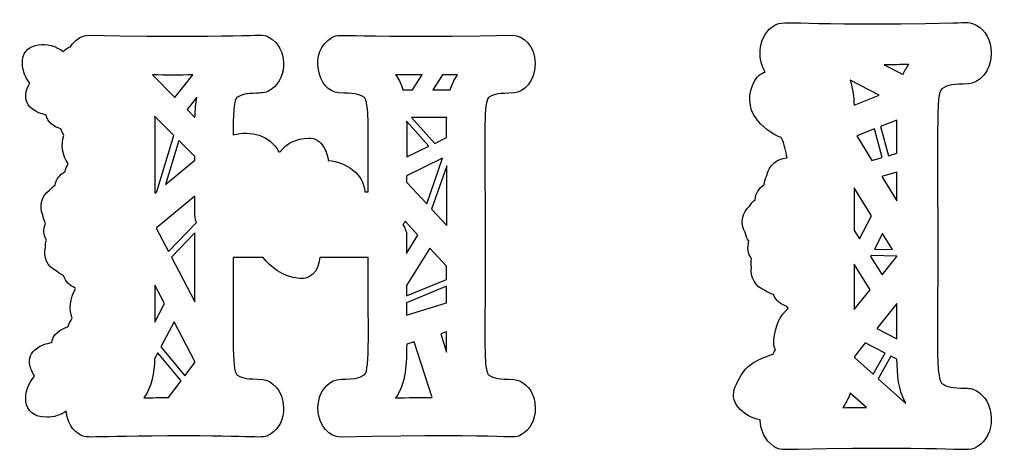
# Model space of a CAD drawing. Header units: millimetres. Extents: x -471 to 1551, y -2688 to 316.
# Drawn here: x 743.5 to 1014.9, y -134.2 to -13.1 of the extents above; entities that cross this region are included whole.
import ezdxf

# ---------------------------------------------------------------- set-up
doc = ezdxf.new("R2010")
doc.units = ezdxf.units.MM
doc.header["$MEASUREMENT"] = 0
doc.layers.add('Layer 1', color=7, linetype='Continuous')

msp = doc.modelspace()

# ---------------------------------------------------------------- linework, layer by layer
at = {"layer": 'Layer 1', "color": 250}
for points, knots in [([(1011.0869, -116.9648), (1009.9627, -116.0987), (1008.9122, -115.9881), (1007.659, -115.9512), (1007.659, -115.9512), (1003.7335, -115.8222), (1002.5539, -115.6748), (1000.9506, -114.5874), (1000.9506, -114.5874), (1000.9506, -114.5874), (1000.6558, -114.3478), (1000.4161, -113.408), (1000.4161, -113.408), (999.7527, -110.7541), (999.7527, -108.9849), (999.808, -92.0481), (999.808, -92.0481), (999.9554, -43.5045), (999.2735, -33.6263), (1000.9506, -32.4652), (1000.9506, -32.4652), (1002.7935, -31.1936), (1004.2679, -31.212), (1008.3962, -31.0646), (1008.3962, -31.0646), (1011.2344, -30.954), (1014.865, -27.6551), (1014.7544, -22.3105), (1014.7544, -22.3105), (1014.6807, -18.8642), (1013.2063, -16.1735), (1010.6077, -14.6991), (1010.6077, -14.6991), (1009.0781, -13.7592), (1007.8986, -13.9988), (1004.1574, -14.0725), (1004.1574, -14.0725), (960.3502, -15.0124), (957.0882, -13.1142), (954.416, -14.6807), (954.416, -14.6807), (949.6427, -17.3161), (949.3478, -24.0982), (951.6699, -27.7657), (951.6699, -27.7657), (950.4536, -28.1527), (949.4031, -29.0004), (948.7765, -30.1431), (948.7765, -30.1431), (946.7676, -33.829), (946.9335, -37.736), (949.2188, -40.8507), (949.2188, -40.8507), (950.601, -42.7305), (953.2917, -45.0711), (956.1483, -46.0662), (956.1483, -46.0662), (957.0882, -47.8355), (957.4199, -49.8627), (957.7701, -51.7241), (957.7701, -51.7241), (954.9135, -51.7978), (952.6282, -53.8803), (952.1675, -56.6264), (952.1675, -56.6264), (951.7436, -57.4004), (951.4856, -58.2481), (951.4303, -59.1328), (951.4303, -59.1328), (949.8269, -60.2385), (949.0161, -61.5839), (948.8502, -63.4084), (948.8502, -63.4084), (948.2604, -63.8692), (947.7628, -64.4405), (947.3758, -65.1039), (947.3758, -65.1039), (945.1827, -66.9653), (944.6482, -70.0615), (946.1041, -72.5495), (946.1041, -72.5495), (946.27, -73.3973), (946.6202, -74.2266), (947.1362, -74.9269), (947.1362, -74.9269), (946.6386, -76.7146), (946.8229, -78.3364), (947.8918, -79.8845), (947.8918, -79.8845), (947.726, -80.6401), (947.726, -81.3957), (947.855, -82.1513), (947.855, -82.1513), (947.3758, -84.9895), (948.9608, -87.6802), (951.6515, -88.657), (951.6515, -88.657), (952.3334, -89.2283), (953.1259, -89.6153), (953.992, -89.8365), (953.992, -89.8365), (954.7845, -91.5873), (955.964, -92.6193), (957.7148, -93.1169), (957.7148, -93.1169), (957.807, -93.3013), (957.9175, -93.4856), (958.0466, -93.6699), (958.0466, -93.6699), (955.6876, -95.8446), (954.4713, -98.609), (954.0843, -102.5898), (954.0843, -102.5898), (953.9921, -103.5297), (954.1396, -104.4143), (954.5266, -105.2252), (954.5266, -105.2252), (954.2686, -105.6122), (954.0474, -106.0361), (953.9, -106.4784), (953.9, -106.4784), (951.5594, -107.1603), (948.9977, -108.3398), (947.9103, -109.1323), (947.9103, -109.1323), (945.1643, -111.1042), (944.3165, -113.4817), (943.3214, -115.6011), (943.3214, -115.6011), (942.4552, -117.4256), (942.75, -119.6003), (944.0585, -121.1299), (944.0585, -121.1299), (945.7541, -123.1203), (947.9288, -124.392), (950.3062, -124.7974), (950.3062, -124.7974), (950.3799, -127.9304), (951.6146, -130.4369), (954.0843, -132.1877), (954.0843, -132.1877), (955.6508, -133.2935), (956.7381, -133.0908), (960.7005, -132.9986), (960.7005, -132.9986), (1007.0509, -132.0034), (1008.1198, -134.1597), (1010.9395, -132.2062), (1010.9395, -132.2062), (1013.4828, -130.5659), (1014.865, -127.8015), (1014.7913, -124.4289), (1014.7913, -124.4289), (1014.6806, -120.319), (1012.7271, -118.1075), (1011.0869, -116.9648)], [0, 0, 0, 0, 0.025, 0.025, 0.025, 0.025, 0.05, 0.05, 0.05, 0.05, 0.075, 0.075, 0.075, 0.075, 0.1, 0.1, 0.1, 0.1, 0.125, 0.125, 0.125, 0.125, 0.15, 0.15, 0.15, 0.15, 0.175, 0.175, 0.175, 0.175, 0.2, 0.2, 0.2, 0.2, 0.225, 0.225, 0.225, 0.225, 0.25, 0.25, 0.25, 0.25, 0.275, 0.275, 0.275, 0.275, 0.3, 0.3, 0.3, 0.3, 0.325, 0.325, 0.325, 0.325, 0.35, 0.35, 0.35, 0.35, 0.375, 0.375, 0.375, 0.375, 0.4, 0.4, 0.4, 0.4, 0.425, 0.425, 0.425, 0.425, 0.45, 0.45, 0.45, 0.45, 0.475, 0.475, 0.475, 0.475, 0.5, 0.5, 0.5, 0.5, 0.525, 0.525, 0.525, 0.525, 0.55, 0.55, 0.55, 0.55, 0.575, 0.575, 0.575, 0.575, 0.6, 0.6, 0.6, 0.6, 0.625, 0.625, 0.625, 0.625, 0.65, 0.65, 0.65, 0.65, 0.675, 0.675, 0.675, 0.675, 0.7, 0.7, 0.7, 0.7, 0.725, 0.725, 0.725, 0.725, 0.75, 0.75, 0.75, 0.75, 0.775, 0.775, 0.775, 0.775, 0.8, 0.8, 0.8, 0.8, 0.825, 0.825, 0.825, 0.825, 0.85, 0.85, 0.85, 0.85, 0.875, 0.875, 0.875, 0.875, 0.9, 0.9, 0.9, 0.9, 0.925, 0.925, 0.925, 0.925, 0.95, 0.95, 0.95, 0.95, 1, 1, 1, 1]), ([(883.7308, -114.2363), (883.5649, -114.1626), (882.883, -113.6281), (881.5745, -113.5359), (881.5745, -113.5359), (877.1514, -113.2595), (876.2115, -113.4069), (874.4423, -112.209), (874.4423, -112.209), (874.4423, -112.209), (874.2026, -112.0432), (873.9999, -111.1585), (873.9999, -111.1585), (873.1338, -107.5094), (873.6129, -108.0808), (873.447, -56.441), (873.447, -56.441), (873.4102, -46.5996), (873.1706, -35.7999), (874.4423, -34.9152), (874.4423, -34.9152), (876.2115, -33.6988), (877.3173, -33.8463), (881.6298, -33.5883), (881.6298, -33.5883), (884.1916, -33.4408), (887.472, -30.5106), (887.472, -25.4609), (887.472, -25.4609), (887.472, -20.2821), (883.9151, -17.5361), (881.2428, -17.5361), (881.2428, -17.5361), (829.0133, -18.3286), (833.1047, -16.7252), (830.6904, -18.1811), (830.6904, -18.1811), (824.1479, -21.8302), (826.599, -33.2012), (832.6808, -33.5698), (832.6808, -33.5698), (836.8459, -33.8278), (837.9701, -33.662), (839.8499, -34.9152), (839.8499, -34.9152), (839.9605, -35.0074), (840.4949, -35.5972), (840.7346, -39.2462), (840.7346, -39.2462), (841.011, -43.6324), (840.8082, -50.562), (840.8267, -61.1959), (840.8267, -61.1959), (840.8267, -61.1959), (839.9052, -61.1958), (839.9052, -61.1958), (839.9052, -61.1958), (839.6103, -56.0539), (834.8371, -52.9946), (829.732, -52.4049), (829.732, -52.4049), (829.5477, -51.1148), (829.1054, -49.8063), (828.4235, -48.5899), (828.4235, -48.5899), (827.5574, -47.0603), (825.8987, -46.1572), (824.2216, -46.2125), (824.2216, -46.2125), (820.8121, -46.3047), (818.0108, -47.6685), (816.2232, -50.1012), (816.2232, -50.1012), (816.131, -50.0827), (816.0573, -50.0459), (815.9651, -50.0275), (815.9651, -50.0275), (813.3297, -45.3832), (808.2063, -43.9641), (803.175, -45.3279), (803.175, -45.3279), (803.175, -43.8535), (803.0275, -35.7261), (804.2439, -34.8968), (804.2439, -34.8968), (805.7552, -33.8647), (806.6766, -33.8095), (809.7175, -33.662), (809.7175, -33.662), (811.3762, -33.5698), (812.5372, -33.6435), (813.8273, -32.6299), (813.8273, -32.6299), (818.6559, -29.1836), (818.2689, -21.0008), (813.4403, -18.2364), (813.4403, -18.2364), (813.4403, -18.2364), (813.2376, -18.1074), (813.2376, -18.1074), (813.2376, -18.1074), (810.6759, -16.6514), (812.4267, -18.4391), (762.8879, -17.5176), (762.8879, -17.5176), (762.0769, -17.4991), (761.2108, -17.7019), (760.4367, -18.1626), (760.4367, -18.1626), (759.3494, -18.7707), (758.4463, -19.637), (757.7828, -20.7059), (757.7828, -20.7059), (757.2852, -20.8718), (756.806, -21.1298), (756.4006, -21.48), (756.4006, -21.48), (756.161, -21.6827), (755.9398, -21.8855), (755.7187, -22.0881), (755.7187, -22.0881), (751.83, -18.9183), (744.8452, -19.4158), (744.3844, -24.355), (744.3844, -24.355), (744.1633, -26.7324), (744.9189, -29.073), (746.4117, -30.8791), (746.4117, -30.8791), (744.4766, -34.1596), (745.2137, -36.7766), (747.1857, -38.1588), (747.1857, -38.1588), (748.31, -38.9513), (749.5816, -39.4673), (750.9085, -39.67), (750.9085, -39.67), (751.3324, -41.7526), (753.0279, -42.9689), (755.0552, -43.6324), (755.0552, -43.6324), (755.221, -44.2405), (755.6081, -44.9225), (755.9398, -45.4569), (755.9398, -45.4569), (755.0736, -48.0186), (755.4422, -51.0043), (757.1193, -53.4001), (757.1193, -53.4001), (756.6954, -54.0451), (756.419, -54.7638), (756.29, -55.5379), (756.29, -55.5379), (754.6682, -56.4041), (753.7466, -57.7495), (753.4518, -59.2976), (753.4518, -59.2976), (752.8805, -59.6662), (752.346, -60.1453), (751.9222, -60.7535), (751.9222, -60.7535), (749.7106, -62.2831), (748.8997, -65.1213), (750.0423, -67.6093), (750.0423, -67.6093), (750.116, -68.4386), (750.3741, -69.2311), (750.7979, -69.9499), (750.7979, -69.9499), (750.0976, -71.6454), (750.2635, -73.2857), (751.0375, -74.6494), (751.0375, -74.6494), (750.8164, -75.3314), (750.7427, -76.0501), (750.7979, -76.7505), (750.7979, -76.7505), (750.0792, -79.3122), (751.2771, -82.0397), (753.7466, -83.2008), (753.7466, -83.2008), (754.3364, -83.7906), (755.0367, -84.2513), (755.8292, -84.5093), (755.8292, -84.5093), (756.3637, -86.2232), (757.5247, -87.3843), (759.0175, -87.9372), (759.0175, -87.9372), (759.0544, -88.0294), (759.1097, -88.1399), (759.1465, -88.2505), (759.1465, -88.2505), (757.5247, -90.8491), (757.3404, -94.0374), (758.2619, -96.4333), (758.2619, -96.4333), (757.8011, -97.0967), (757.322, -97.9814), (757.1377, -98.7738), (757.1377, -98.7738), (754.8524, -99.4742), (752.8436, -100.8564), (752.5487, -103.2338), (752.5487, -103.2338), (751.0191, -103.4181), (749.5447, -103.971), (748.2546, -104.874), (748.2546, -104.874), (746.7434, -105.9245), (746.0431, -107.7675), (746.4485, -109.5551), (746.4485, -109.5551), (746.6881, -110.6425), (747.1304, -111.6745), (747.7201, -112.6145), (747.7201, -112.6145), (744.366, -116.3188), (743.5182, -124.0409), (751.2218, -124.0409), (751.2218, -124.0409), (753.1569, -124.0409), (755.0367, -123.4327), (756.6032, -122.3269), (756.6032, -122.3269), (757.0087, -127.1002), (759.9942, -128.5746), (760.1048, -128.7036), (760.1048, -128.7036), (762.2427, -130.2148), (760.9526, -129.238), (789.9608, -129.238), (789.9608, -129.238), (811.9842, -129.238), (811.5051, -130.2148), (813.6245, -128.722), (813.6245, -128.722), (816.0203, -127.174), (817.3104, -124.5754), (817.2366, -121.4055), (817.2366, -121.4055), (817.126, -116.4847), (813.8825, -113.665), (811.3391, -113.4992), (811.3391, -113.4992), (807.045, -113.2412), (806.0314, -113.407), (804.2437, -112.1722), (804.2437, -112.1722), (802.6956, -111.0111), (803.2854, -99.7322), (803.2116, -79.4597), (803.2116, -79.4597), (803.2116, -79.4597), (811.542, -79.4596), (811.542, -79.4596), (811.542, -79.4596), (813.772, -82.2609), (816.647, -84.8041), (821.7704, -85.3386), (821.7704, -85.3386), (824.4611, -85.6151), (826.9676, -83.772), (827.3362, -79.4596), (827.3362, -79.4596), (827.3362, -79.4596), (840.8451, -79.4596), (840.8451, -79.4596), (840.8451, -79.4596), (840.8082, -97.797), (841.3611, -111.1401), (839.8868, -112.1352), (839.8868, -112.1352), (836.4036, -114.4758), (832.6992, -112.3564), (830.0822, -114.5311), (830.0822, -114.5311), (827.9628, -116.1529), (826.8386, -118.5672), (826.8386, -121.5528), (826.8386, -121.5528), (826.8386, -126.5657), (830.3034, -129.625), (833.0863, -129.5512), (833.0863, -129.5512), (884.5786, -128.5744), (881.1691, -130.3805), (883.6203, -128.8877), (883.6203, -128.8877), (886.1267, -127.5055), (887.4906, -124.8885), (887.4906, -121.4975), (887.4906, -121.4975), (887.4904, -117.0744), (885.1315, -115.0472), (883.7308, -114.2363)], [0, 0, 0, 0, 0.01333333, 0.01333333, 0.01333333, 0.01333333, 0.02666667, 0.02666667, 0.02666667, 0.02666667, 0.04, 0.04, 0.04, 0.04, 0.05333333, 0.05333333, 0.05333333, 0.05333333, 0.06666667, 0.06666667, 0.06666667, 0.06666667, 0.08, 0.08, 0.08, 0.08, 0.09333333, 0.09333333, 0.09333333, 0.09333333, 0.10666667, 0.10666667, 0.10666667, 0.10666667, 0.12, 0.12, 0.12, 0.12, 0.13333333, 0.13333333, 0.13333333, 0.13333333, 0.14666667, 0.14666667, 0.14666667, 0.14666667, 0.16, 0.16, 0.16, 0.16, 0.17333333, 0.17333333, 0.17333333, 0.17333333, 0.18666667, 0.18666667, 0.18666667, 0.18666667, 0.2, 0.2, 0.2, 0.2, 0.21333333, 0.21333333, 0.21333333, 0.21333333, 0.22666667, 0.22666667, 0.22666667, 0.22666667, 0.24, 0.24, 0.24, 0.24, 0.25333333, 0.25333333, 0.25333333, 0.25333333, 0.26666667, 0.26666667, 0.26666667, 0.26666667, 0.28, 0.28, 0.28, 0.28, 0.29333333, 0.29333333, 0.29333333, 0.29333333, 0.30666667, 0.30666667, 0.30666667, 0.30666667, 0.32, 0.32, 0.32, 0.32, 0.33333333, 0.33333333, 0.33333333, 0.33333333, 0.34666667, 0.34666667, 0.34666667, 0.34666667, 0.36, 0.36, 0.36, 0.36, 0.37333333, 0.37333333, 0.37333333, 0.37333333, 0.38666667, 0.38666667, 0.38666667, 0.38666667, 0.4, 0.4, 0.4, 0.4, 0.41333333, 0.41333333, 0.41333333, 0.41333333, 0.42666667, 0.42666667, 0.42666667, 0.42666667, 0.44, 0.44, 0.44, 0.44, 0.45333333, 0.45333333, 0.45333333, 0.45333333, 0.46666667, 0.46666667, 0.46666667, 0.46666667, 0.48, 0.48, 0.48, 0.48, 0.49333333, 0.49333333, 0.49333333, 0.49333333, 0.50666667, 0.50666667, 0.50666667, 0.50666667, 0.52, 0.52, 0.52, 0.52, 0.53333333, 0.53333333, 0.53333333, 0.53333333, 0.54666667, 0.54666667, 0.54666667, 0.54666667, 0.56, 0.56, 0.56, 0.56, 0.57333333, 0.57333333, 0.57333333, 0.57333333, 0.58666667, 0.58666667, 0.58666667, 0.58666667, 0.6, 0.6, 0.6, 0.6, 0.61333333, 0.61333333, 0.61333333, 0.61333333, 0.62666667, 0.62666667, 0.62666667, 0.62666667, 0.64, 0.64, 0.64, 0.64, 0.65333333, 0.65333333, 0.65333333, 0.65333333, 0.66666667, 0.66666667, 0.66666667, 0.66666667, 0.68, 0.68, 0.68, 0.68, 0.69333333, 0.69333333, 0.69333333, 0.69333333, 0.70666667, 0.70666667, 0.70666667, 0.70666667, 0.72, 0.72, 0.72, 0.72, 0.73333333, 0.73333333, 0.73333333, 0.73333333, 0.74666667, 0.74666667, 0.74666667, 0.74666667, 0.76, 0.76, 0.76, 0.76, 0.77333333, 0.77333333, 0.77333333, 0.77333333, 0.78666667, 0.78666667, 0.78666667, 0.78666667, 0.8, 0.8, 0.8, 0.8, 0.81333333, 0.81333333, 0.81333333, 0.81333333, 0.82666667, 0.82666667, 0.82666667, 0.82666667, 0.84, 0.84, 0.84, 0.84, 0.85333333, 0.85333333, 0.85333333, 0.85333333, 0.86666667, 0.86666667, 0.86666667, 0.86666667, 0.88, 0.88, 0.88, 0.88, 0.89333333, 0.89333333, 0.89333333, 0.89333333, 0.90666667, 0.90666667, 0.90666667, 0.90666667, 0.92, 0.92, 0.92, 0.92, 0.93333333, 0.93333333, 0.93333333, 0.93333333, 0.94666667, 0.94666667, 0.94666667, 0.94666667, 0.96, 0.96, 0.96, 0.96, 0.97333333, 0.97333333, 0.97333333, 0.97333333, 1, 1, 1, 1]), ([(991.7542, -25.7015), (991.1276, -26.5308), (990.5932, -27.4523), (990.1509, -28.4844), (990.1509, -28.4844), (990.1509, -28.4844), (984.9168, -25.7568), (984.9168, -25.7568), (984.9168, -25.7568), (987.2021, -25.72), (989.4689, -25.72), (991.7542, -25.7015)], [0, 0, 0, 0, 0.25, 0.25, 0.25, 0.25, 0.5, 0.5, 0.5, 0.5, 1, 1, 1, 1]), ([(791.8961, -28.5938), (791.8961, -28.5938), (786.9385, -34.8599), (786.9385, -34.8599), (786.9385, -34.8599), (786.9385, -34.8599), (780.6724, -28.5938), (780.6724, -28.5938), (780.6724, -28.5938), (784.6163, -28.6123), (788.3207, -28.6123), (791.8961, -28.5938)], [0, 0, 0, 0, 0.25, 0.25, 0.25, 0.25, 0.5, 0.5, 0.5, 0.5, 1, 1, 1, 1]), ([(855.9021, -28.5938), (855.9021, -28.5938), (853.2298, -32.7036), (853.2298, -32.7036), (853.2298, -32.7036), (853.2298, -32.7036), (850.5206, -32.7036), (850.5206, -32.7036), (850.5206, -32.7036), (850.0599, -31.0634), (849.3964, -29.6996), (848.5118, -28.557), (848.5118, -28.557), (851.0182, -28.5754), (853.451, -28.5938), (855.9021, -28.5938)], [0, 0, 0, 0, 0.2, 0.2, 0.2, 0.2, 0.4, 0.4, 0.4, 0.4, 0.6, 0.6, 0.6, 0.6, 1, 1, 1, 1]), ([(861.56, -28.5938), (862.9606, -28.5938), (864.3797, -28.5754), (865.8173, -28.557), (865.8173, -28.557), (864.9326, -29.7364), (864.2507, -31.1371), (863.79, -32.7221), (863.79, -32.7221), (863.79, -32.7221), (858.9061, -32.7221), (858.9061, -32.7221), (858.9061, -32.7221), (858.9061, -32.7221), (861.56, -28.5938), (861.56, -28.5938)], [0, 0, 0, 0, 0.2, 0.2, 0.2, 0.2, 0.4, 0.4, 0.4, 0.4, 0.6, 0.6, 0.6, 0.6, 1, 1, 1, 1]), ([(983.5347, -34.2713), (983.5347, -34.2713), (976.4762, -37.0173), (976.4762, -37.0173), (976.4762, -37.0173), (976.384, -34.8242), (976.1813, -32.5205), (975.4441, -30.0325), (975.4441, -30.0325), (975.4441, -30.0325), (983.5347, -34.2713), (983.5347, -34.2713)], [0, 0, 0, 0, 0.25, 0.25, 0.25, 0.25, 0.5, 0.5, 0.5, 0.5, 1, 1, 1, 1]), ([(792.5042, -40.4072), (792.5042, -40.4072), (790.3111, -38.2141), (790.3111, -38.2141), (790.3111, -38.2141), (790.3111, -38.2141), (793.0387, -34.7678), (793.0387, -34.7678), (793.0387, -34.7678), (792.7254, -36.4449), (792.5779, -38.2141), (792.5042, -40.4072)], [0, 0, 0, 0, 0.25, 0.25, 0.25, 0.25, 0.5, 0.5, 0.5, 0.5, 1, 1, 1, 1]), ([(781.299, -61.5828), (781.3358, -50.8015), (781.3727, -43.8167), (781.2621, -40.0939), (781.2621, -40.0939), (781.2621, -40.0939), (786.6252, -45.4569), (786.6252, -45.4569), (786.6252, -45.4569), (786.6252, -45.4569), (781.8703, -61.1037), (781.8703, -61.1037), (781.8703, -61.1037), (781.8703, -61.1037), (781.299, -61.5828), (781.299, -61.5828)], [0, 0, 0, 0, 0.2, 0.2, 0.2, 0.2, 0.4, 0.4, 0.4, 0.4, 0.6, 0.6, 0.6, 0.6, 1, 1, 1, 1]), ([(862.7579, -46.0651), (862.7579, -46.0651), (859.4222, -47.6869), (859.4222, -47.6869), (859.4222, -47.6869), (859.4222, -47.6869), (852.9718, -40.444), (852.9718, -40.444), (852.9718, -40.444), (852.9718, -40.444), (862.7763, -40.444), (862.7763, -40.444), (862.7763, -40.444), (862.721, -41.7894), (862.7395, -42.4713), (862.7579, -46.0651)], [0, 0, 0, 0, 0.2, 0.2, 0.2, 0.2, 0.4, 0.4, 0.4, 0.4, 0.6, 0.6, 0.6, 0.6, 1, 1, 1, 1]), ([(851.5896, -41.513), (851.5896, -41.513), (857.7819, -48.4794), (857.7819, -48.4794), (857.7819, -48.4794), (857.7819, -48.4794), (851.6264, -51.465), (851.6264, -51.465), (851.6264, -51.465), (851.6633, -47.5947), (851.6817, -44.2958), (851.5896, -41.513)], [0, 0, 0, 0, 0.25, 0.25, 0.25, 0.25, 0.5, 0.5, 0.5, 0.5, 1, 1, 1, 1]), ([(988.4369, -50.434), (988.4369, -50.434), (986.1332, -51.0975), (986.1332, -51.0975), (986.1332, -51.0975), (986.1332, -51.0975), (983.8848, -42.9516), (983.8848, -42.9516), (983.8848, -42.9516), (983.8848, -42.9516), (988.4554, -41.1639), (988.4554, -41.1639), (988.4554, -41.1639), (988.4185, -43.4861), (988.4185, -46.4717), (988.4369, -50.434)], [0, 0, 0, 0, 0.2, 0.2, 0.2, 0.2, 0.4, 0.4, 0.4, 0.4, 0.6, 0.6, 0.6, 0.6, 1, 1, 1, 1]), ([(982.1524, -43.6335), (982.1524, -43.6335), (984.364, -51.6136), (984.364, -51.6136), (984.364, -51.6136), (984.364, -51.6136), (981.489, -52.4429), (981.489, -52.4429), (981.489, -52.4429), (981.489, -52.4429), (977.2133, -45.5502), (977.2133, -45.5502), (977.2133, -45.5502), (977.2133, -45.5502), (982.1524, -43.6335), (982.1524, -43.6335)], [0, 0, 0, 0, 0.2, 0.2, 0.2, 0.2, 0.4, 0.4, 0.4, 0.4, 0.6, 0.6, 0.6, 0.6, 1, 1, 1, 1]), ([(792.4858, -51.2991), (792.4858, -51.6309), (792.4858, -51.981), (792.4858, -52.3312), (792.4858, -52.3312), (792.4858, -52.3312), (784.303, -59.1133), (784.303, -59.1133), (784.303, -59.1133), (784.303, -59.1133), (788.0258, -46.8576), (788.0258, -46.8576), (788.0258, -46.8576), (788.0258, -46.8576), (792.4858, -51.2991), (792.4858, -51.2991)], [0, 0, 0, 0, 0.2, 0.2, 0.2, 0.2, 0.4, 0.4, 0.4, 0.4, 0.6, 0.6, 0.6, 0.6, 1, 1, 1, 1]), ([(851.5712, -58.4866), (851.5712, -57.8969), (851.5712, -57.3072), (851.5712, -56.7359), (851.5712, -56.7359), (851.5712, -56.7359), (861.6338, -51.8336), (861.6338, -51.8336), (861.6338, -51.8336), (861.6338, -51.8336), (857.1921, -64.55), (857.1921, -64.55), (857.1921, -64.55), (857.1921, -64.55), (851.5712, -58.4866), (851.5712, -58.4866)], [0, 0, 0, 0, 0.2, 0.2, 0.2, 0.2, 0.4, 0.4, 0.4, 0.4, 0.6, 0.6, 0.6, 0.6, 1, 1, 1, 1]), ([(862.7763, -70.5765), (862.7763, -70.5765), (858.5191, -65.9875), (858.5191, -65.9875), (858.5191, -65.9875), (858.5191, -65.9875), (862.7763, -53.9161), (862.7763, -53.9161), (862.7763, -53.9161), (862.7763, -59.6293), (862.7948, -65.1398), (862.7763, -70.5765)], [0, 0, 0, 0, 0.25, 0.25, 0.25, 0.25, 0.5, 0.5, 0.5, 0.5, 1, 1, 1, 1]), ([(988.4369, -55.668), (988.4369, -58.2114), (988.4554, -60.8283), (988.4554, -63.6849), (988.4554, -63.6849), (988.4554, -63.6849), (984.235, -56.9028), (984.235, -56.9028), (984.235, -56.9028), (984.235, -56.9028), (988.4369, -55.668), (988.4369, -55.668)], [0, 0, 0, 0, 0.25, 0.25, 0.25, 0.25, 0.5, 0.5, 0.5, 0.5, 1, 1, 1, 1]), ([(792.9097, -69.7656), (792.9097, -69.7656), (785.0955, -77.8193), (785.0955, -77.8193), (785.0955, -77.8193), (785.0955, -77.8193), (781.6675, -71.3136), (781.6675, -71.3136), (781.6675, -71.3136), (781.6675, -71.3136), (792.5041, -62.3568), (792.5041, -62.3568), (792.5041, -62.3568), (792.5041, -64.0524), (792.4857, -65.7295), (792.4673, -67.4434), (792.4673, -67.4434), (792.4489, -68.5124), (792.9097, -69.7656), (792.9097, -69.7656)], [0, 0, 0, 0, 0.16666667, 0.16666667, 0.16666667, 0.16666667, 0.33333333, 0.33333333, 0.33333333, 0.33333333, 0.5, 0.5, 0.5, 0.5, 0.66666667, 0.66666667, 0.66666667, 0.66666667, 1, 1, 1, 1]), ([(981.36, -67.8316), (981.36, -67.8316), (978.0058, -74.2819), (978.0058, -74.2819), (978.0058, -74.2819), (978.0058, -74.2819), (976.5314, -71.9229), (976.5314, -71.9229), (976.5314, -71.9229), (976.5314, -67.4261), (976.5499, -63.5006), (976.5499, -60.0911), (976.5499, -60.0911), (976.5499, -60.0911), (981.36, -67.8316), (981.36, -67.8316)], [0, 0, 0, 0, 0.2, 0.2, 0.2, 0.2, 0.4, 0.4, 0.4, 0.4, 0.6, 0.6, 0.6, 0.6, 1, 1, 1, 1]), ([(850.5206, -70.3738), (850.7786, -70.0789), (850.9814, -69.7472), (851.1472, -69.397), (851.1472, -69.397), (851.1472, -69.397), (854.7594, -73.3041), (854.7594, -73.3041), (854.7594, -73.3041), (854.7594, -73.3041), (851.5526, -78.4092), (851.5526, -78.4092), (851.5526, -78.4092), (851.5526, -76.7321), (851.5711, -75.055), (851.5711, -73.3226), (851.5711, -73.3226), (851.5896, -72.2351), (851.2209, -71.1846), (850.5206, -70.3738)], [0, 0, 0, 0, 0.16666667, 0.16666667, 0.16666667, 0.16666667, 0.33333333, 0.33333333, 0.33333333, 0.33333333, 0.5, 0.5, 0.5, 0.5, 0.66666667, 0.66666667, 0.66666667, 0.66666667, 1, 1, 1, 1]), ([(792.4858, -91.8811), (792.4858, -91.8811), (785.9248, -79.4227), (785.9248, -79.4227), (785.9248, -79.4227), (785.9248, -79.4227), (792.5041, -72.659), (792.5041, -72.659), (792.5041, -72.659), (792.3752, -73.6174), (792.5595, -73.4884), (792.4858, -91.8811)], [0, 0, 0, 0, 0.25, 0.25, 0.25, 0.25, 0.5, 0.5, 0.5, 0.5, 1, 1, 1, 1]), ([(982.2077, -77.1385), (982.2077, -77.1385), (984.4561, -72.8076), (984.4561, -72.8076), (984.4561, -72.8076), (984.4561, -72.8076), (987.2206, -77.2675), (987.2206, -77.2675), (987.2206, -77.2675), (987.2206, -77.2675), (982.2077, -77.1385), (982.2077, -77.1385)], [0, 0, 0, 0, 0.25, 0.25, 0.25, 0.25, 0.5, 0.5, 0.5, 0.5, 1, 1, 1, 1]), ([(851.5527, -87.3106), (851.5527, -87.3106), (858.0952, -76.8978), (858.0952, -76.8978), (858.0952, -76.8978), (858.0952, -76.8978), (862.7579, -81.9291), (862.7579, -81.9291), (862.7579, -81.9291), (862.7579, -83.2376), (862.7579, -84.4724), (862.7395, -85.6519), (862.7395, -85.6519), (862.7395, -85.6519), (851.5527, -90.2225), (851.5527, -90.2225), (851.5527, -90.2225), (851.5527, -89.301), (851.5527, -88.3242), (851.5527, -87.3106)], [0, 0, 0, 0, 0.16666667, 0.16666667, 0.16666667, 0.16666667, 0.33333333, 0.33333333, 0.33333333, 0.33333333, 0.5, 0.5, 0.5, 0.5, 0.66666667, 0.66666667, 0.66666667, 0.66666667, 1, 1, 1, 1]), ([(980.9729, -88.4727), (980.9729, -88.4727), (976.5313, -94.0016), (976.5313, -94.0016), (976.5313, -94.0016), (976.5313, -89.689), (976.5129, -85.5055), (976.5129, -81.3773), (976.5129, -81.3773), (976.5129, -81.3773), (980.9729, -88.4727), (980.9729, -88.4727)], [0, 0, 0, 0, 0.25, 0.25, 0.25, 0.25, 0.5, 0.5, 0.5, 0.5, 1, 1, 1, 1]), ([(988.4369, -79.2026), (988.4369, -79.2026), (984.3087, -84.326), (984.3087, -84.326), (984.3087, -84.326), (984.3087, -84.326), (981.1203, -79.221), (981.1203, -79.221), (981.1203, -79.221), (981.1203, -79.221), (981.2678, -78.9446), (981.2678, -78.9446), (981.2678, -78.9446), (981.2678, -78.9446), (988.4001, -79.1104), (988.4001, -79.1104), (988.4001, -79.1104), (988.4001, -79.1104), (988.4369, -79.2026), (988.4369, -79.2026)], [0, 0, 0, 0, 0.16666667, 0.16666667, 0.16666667, 0.16666667, 0.33333333, 0.33333333, 0.33333333, 0.33333333, 0.5, 0.5, 0.5, 0.5, 0.66666667, 0.66666667, 0.66666667, 0.66666667, 1, 1, 1, 1]), ([(781.299, -97.5021), (781.299, -93.9821), (781.2805, -90.5542), (781.2805, -87.1631), (781.2805, -87.1631), (781.2805, -87.1631), (784.0081, -92.3603), (784.0081, -92.3603), (784.0081, -92.3603), (784.0081, -92.3603), (781.299, -97.5021), (781.299, -97.5021)], [0, 0, 0, 0, 0.25, 0.25, 0.25, 0.25, 0.5, 0.5, 0.5, 0.5, 1, 1, 1, 1]), ([(851.5896, -95.5855), (851.5896, -94.5166), (851.5711, -93.3555), (851.5711, -92.1023), (851.5711, -92.1023), (851.5711, -92.1023), (862.7579, -87.5318), (862.7579, -87.5318), (862.7579, -87.5318), (862.7579, -88.3427), (862.7579, -89.1352), (862.7579, -89.8908), (862.7579, -89.8908), (862.7579, -89.8908), (862.7579, -92.1576), (862.7579, -92.1576), (862.7579, -92.1576), (862.7579, -92.1576), (851.5896, -95.5855), (851.5896, -95.5855)], [0, 0, 0, 0, 0.16666667, 0.16666667, 0.16666667, 0.16666667, 0.33333333, 0.33333333, 0.33333333, 0.33333333, 0.5, 0.5, 0.5, 0.5, 0.66666667, 0.66666667, 0.66666667, 0.66666667, 1, 1, 1, 1]), ([(988.4001, -102.1659), (988.4001, -102.1659), (982.8527, -99.2724), (982.8527, -99.2724), (982.8527, -99.2724), (982.8527, -99.2724), (988.4185, -92.3429), (988.4185, -92.3429), (988.4185, -92.3429), (988.4001, -96.3421), (988.3816, -99.5489), (988.4001, -102.1659)], [0, 0, 0, 0, 0.25, 0.25, 0.25, 0.25, 0.5, 0.5, 0.5, 0.5, 1, 1, 1, 1]), ([(789.7214, -112.467), (789.7214, -112.467), (782.9761, -104.4501), (782.9761, -104.4501), (782.9761, -104.4501), (782.9761, -104.4501), (786.6804, -97.4284), (786.6804, -97.4284), (786.6804, -97.4284), (786.6804, -97.4284), (792.5779, -108.6337), (792.5779, -108.6337), (792.5779, -108.6337), (792.5779, -108.6337), (789.7214, -112.467), (789.7214, -112.467)], [0, 0, 0, 0, 0.2, 0.2, 0.2, 0.2, 0.4, 0.4, 0.4, 0.4, 0.6, 0.6, 0.6, 0.6, 1, 1, 1, 1]), ([(861.0992, -100.7458), (861.0992, -100.7458), (862.7026, -100.2482), (862.7026, -100.2482), (862.7026, -100.2482), (862.7026, -102.5887), (862.7211, -104.4317), (862.7395, -105.9245), (862.7395, -105.9245), (862.7395, -105.9245), (861.0992, -100.7458), (861.0992, -100.7458)], [0, 0, 0, 0, 0.25, 0.25, 0.25, 0.25, 0.5, 0.5, 0.5, 0.5, 1, 1, 1, 1]), ([(848.5118, -118.6041), (851.5343, -114.6417), (851.5712, -108.7811), (851.608, -103.6576), (851.608, -103.6576), (851.608, -103.6576), (853.7274, -103.0126), (853.7274, -103.0126), (853.7274, -103.0126), (853.7274, -103.0126), (858.7034, -118.5672), (858.7034, -118.5672), (858.7034, -118.5672), (855.2755, -118.5488), (851.8844, -118.5672), (848.5118, -118.6041)], [0, 0, 0, 0, 0.2, 0.2, 0.2, 0.2, 0.4, 0.4, 0.4, 0.4, 0.6, 0.6, 0.6, 0.6, 1, 1, 1, 1]), ([(976.5682, -107.0866), (976.5682, -107.0866), (979.6276, -103.2717), (979.6276, -103.2717), (979.6276, -103.2717), (979.6276, -103.2717), (985.138, -106.1467), (985.138, -106.1467), (985.138, -106.1467), (985.138, -106.1467), (981.8207, -112.0626), (981.8207, -112.0626), (981.8207, -112.0626), (981.8207, -112.0626), (976.5682, -107.363), (976.5682, -107.363), (976.5682, -107.363), (976.5682, -107.2709), (976.5682, -107.1787), (976.5682, -107.0866)], [0, 0, 0, 0, 0.16666667, 0.16666667, 0.16666667, 0.16666667, 0.33333333, 0.33333333, 0.33333333, 0.33333333, 0.5, 0.5, 0.5, 0.5, 0.66666667, 0.66666667, 0.66666667, 0.66666667, 1, 1, 1, 1]), ([(778.2581, -118.6041), (780.5618, -115.5447), (781.0778, -111.5455), (781.2621, -107.7306), (781.2621, -107.7306), (781.2621, -107.7306), (782.1099, -106.1088), (782.1099, -106.1088), (782.1099, -106.1088), (782.1099, -106.1088), (788.6709, -113.8861), (788.6709, -113.8861), (788.6709, -113.8861), (788.6709, -113.8861), (785.1692, -118.5672), (785.1692, -118.5672), (785.1692, -118.5672), (782.8655, -118.5672), (780.5802, -118.5857), (778.2581, -118.6041)], [0, 0, 0, 0, 0.16666667, 0.16666667, 0.16666667, 0.16666667, 0.33333333, 0.33333333, 0.33333333, 0.33333333, 0.5, 0.5, 0.5, 0.5, 0.66666667, 0.66666667, 0.66666667, 0.66666667, 1, 1, 1, 1]), ([(983.2397, -113.2974), (983.2397, -113.2974), (986.7782, -106.9944), (986.7782, -106.9944), (986.7782, -106.9944), (986.7782, -106.9944), (988.4369, -107.8606), (988.4369, -107.8606), (988.4369, -107.8606), (988.5291, -111.9704), (988.8239, -116.5778), (990.9618, -120.19), (990.9618, -120.19), (990.9618, -120.19), (983.2397, -113.2974), (983.2397, -113.2974)], [0, 0, 0, 0, 0.2, 0.2, 0.2, 0.2, 0.4, 0.4, 0.4, 0.4, 0.6, 0.6, 0.6, 0.6, 1, 1, 1, 1]), ([(973.3246, -121.3696), (974.2092, -120.1901), (974.8912, -118.8262), (975.3887, -117.2966), (975.3887, -117.2966), (975.3887, -117.2966), (979.9224, -121.3327), (979.9224, -121.3327), (979.9224, -121.3327), (977.7109, -121.3326), (975.5178, -121.3511), (973.3246, -121.3696)], [0, 0, 0, 0, 0.25, 0.25, 0.25, 0.25, 0.5, 0.5, 0.5, 0.5, 1, 1, 1, 1])]:
    msp.add_open_spline(points, degree=3, knots=knots, dxfattribs=at)

doc.saveas('drawing.dxf')
